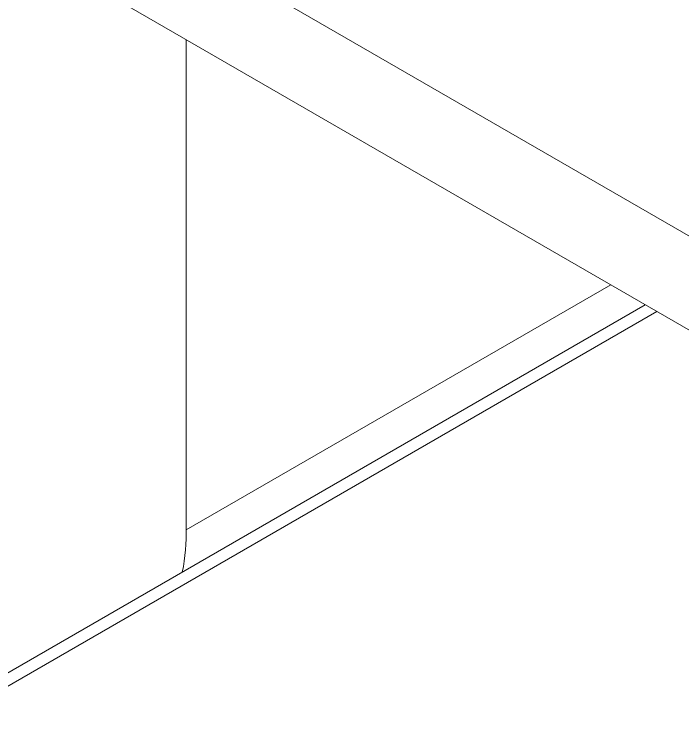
# Model space of a CAD drawing. Header units: inches. Extents: x -10 to 196, y -2 to 124.
# Drawn here: x 136.927 to 138.115, y 73.136 to 74.395 of the extents above; entities that cross this region are included whole.
import ezdxf

# ---------------------------------------------------------------- set-up
doc = ezdxf.new("R2010")
doc.units = ezdxf.units.IN
doc.layers.add('ZANO_R', color=7, linetype='Continuous', lineweight=0)

msp = doc.modelspace()

# ---------------------------------------------------------------- linework, layer by layer
at = {"layer": 'ZANO_R'}
for p, q in [((133.508, 76.66726), (139.29409, 73.32666)), ((139.29409, 73.15964), (133.508, 76.50024)), ((137.23255, 74.34987), (137.23255, 73.47302)), ((137.98682, 73.9144), (137.23255, 73.47893)), ((134.74155, 71.97008), (138.04802, 73.87907)), ((134.91176, 72.04455), (138.06863, 73.86717)), ((137.23255, 73.47302), (137.23246, 73.46313)), ((137.23246, 73.46313), (137.23207, 73.45324)), ((137.23138, 73.44337), (137.23038, 73.43353)), ((137.23207, 73.45324), (137.23138, 73.44337)), ((137.23038, 73.43353), (137.22909, 73.42372)), ((137.22909, 73.42372), (137.22749, 73.41396)), ((137.22749, 73.41396), (137.2256, 73.40424))]:
    msp.add_line(p, q, dxfattribs=at)

doc.saveas('drawing.dxf')
